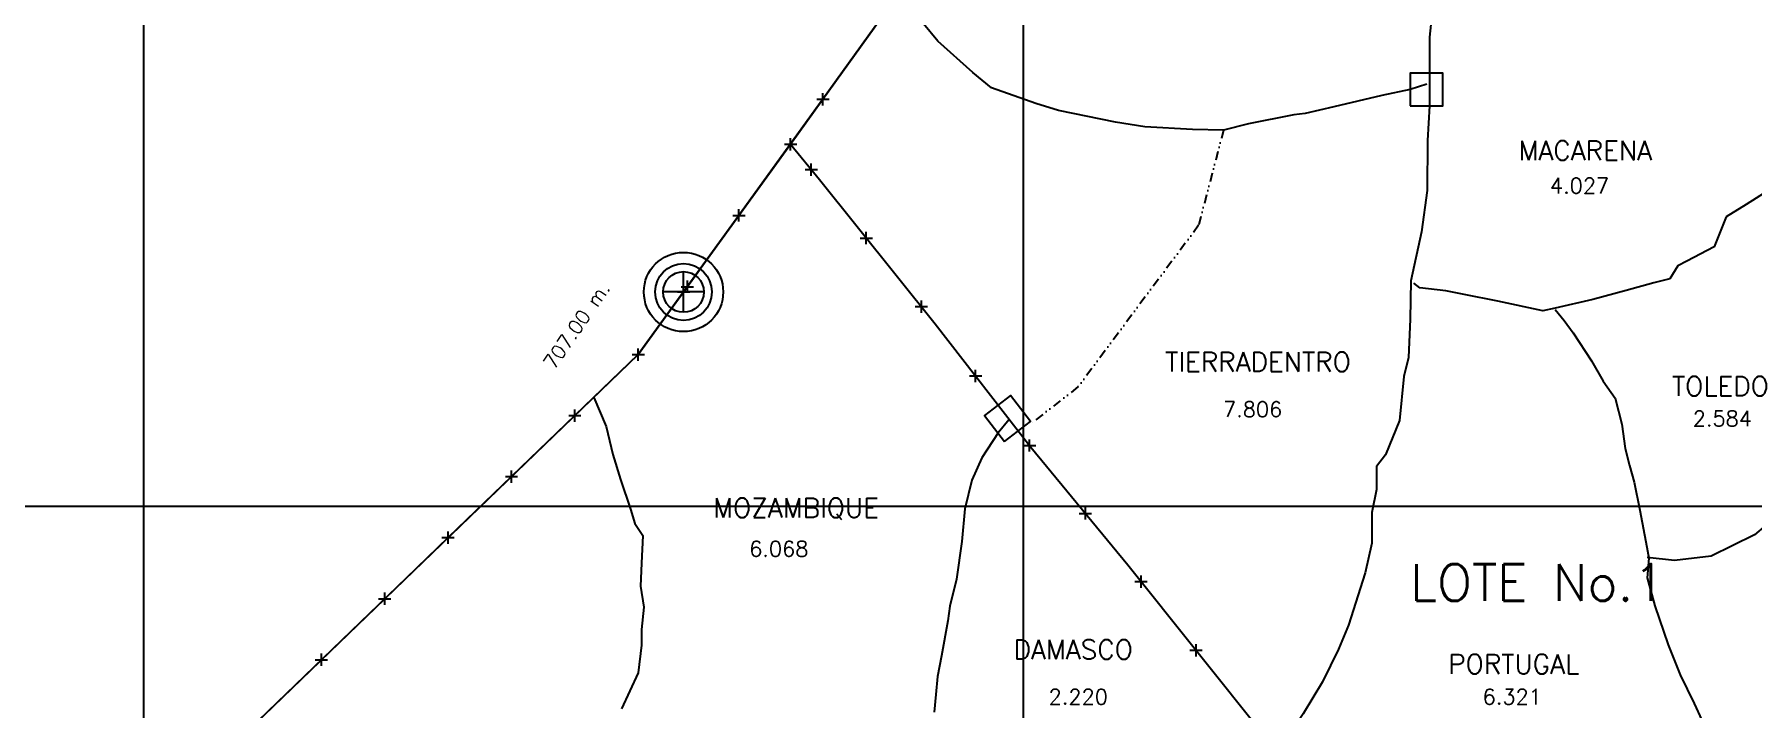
# Model space of a CAD drawing. Extents: x 14987 to 28539, y 5455 to 9112.
# Drawn here: x 25634 to 26610, y 6561 to 6944 of the extents above; entities that cross this region are included whole.
import ezdxf
from ezdxf.enums import TextEntityAlignment as Align

# ---------------------------------------------------------------- set-up
doc = ezdxf.new("R2010")
doc.units = 0
doc.header["$LTSCALE"] = 10
doc.header["$MEASUREMENT"] = 0
doc.header["$PDMODE"] = 2
doc.header["$PDSIZE"] = 3.5
doc.linetypes.add('DIVIDE', pattern=[1.25, 0.5, -0.25, 0, -0.25, 0, -0.25])
for name, color, linetype in [('AREA', 2, 'Continuous'), ('CANO', 5, 'DIVIDE'), ('CERCO', 2, 'Continuous'), ('COORD', 8, 'Continuous'), ('DIV-', 5, 'Continuous'), ('HOJA', 8, 'Continuous'), ('LIMITE', 6, 'Continuous'), ('MURO', 3, 'Continuous'), ('PL', 3, 'Continuous'), ('PUA', 1, 'Continuous'), ('R', 1, 'Continuous'), ('r-100', 6, 'Continuous'), ('R-100B', 6, 'Continuous'), ('R120', 5, 'Continuous'), ('R60', 2, 'Continuous')]:
    doc.layers.add(name, color=color, linetype=linetype)
doc.styles.add('textstyle4', font='')
doc.styles.get('textstyle4').set_extended_font_data('simplex')

msp = doc.modelspace()

# ---------------------------------------------------------------- linework, layer by layer
at = {"layer": 'AREA'}
for p in [(26063.55, 6881.5), (25976.88, 6762)]:
    msp.add_point(p, dxfattribs=at)
at = {"layer": 'CANO', "color": 12, "true_color": 0xd01114}
msp.add_lwpolyline([(26309.71, 6889.57), (26295.5, 6835.43), (26226.9, 6743.55), (26200.57, 6723.13)], dxfattribs=at)
at = {"layer": 'CERCO'}
for points in [[(26198.73, 7069.39), (26063.55, 6881.5), (26079.89, 6861.37), (26145.74, 6779.43), (26200.03, 6709.42), (26255.16, 6642.5), (26333.65, 6544.41), (26323.56, 6495.37)], [(26063.55, 6881.5), (25976.88, 6762)], [(25645.48, 6433.91), (25739.91, 6533.72), (25976.88, 6762)]]:
    msp.add_lwpolyline(points, dxfattribs=at)
at = {"layer": 'COORD'}
for p, q in [((25695.7, 9011.95), (25695.7, 5554.59)), ((26195.7, 9011.95), (26195.7, 5554.59)), ((22908.88, 6675.74), (28539.09, 6675.74))]:
    msp.add_line(p, q, dxfattribs=at)
at = {"layer": 'DIV-'}
for p, q in [((26147.17, 6940.03), (26139.15, 6949.91)), ((26167.22, 6922.28), (26147.17, 6940.03)), ((26177.65, 6913.6), (26167.22, 6922.28)), ((26202.89, 6904.69), (26177.65, 6913.6)), ((26399.65, 6909.26), (26372.34, 6902.79)), ((26415.67, 6912.65), (26399.65, 6909.26)), ((26425.25, 6915.54), (26415.67, 6912.65)), ((26215.84, 6900.59), (26202.89, 6904.69)), ((26248.17, 6894.01), (26215.84, 6900.59)), ((26349.54, 6898.11), (26323.88, 6893.04)), ((26356.01, 6899.02), (26349.54, 6898.11)), ((26372.34, 6902.79), (26356.01, 6899.02)), ((26264.93, 6891.44), (26248.17, 6894.01)), ((26292.06, 6889.84), (26264.93, 6891.44)), ((26309.71, 6889.57), (26292.06, 6889.84)), ((26323.88, 6893.04), (26309.71, 6889.57))]:
    msp.add_line(p, q, dxfattribs=at)
for points in [[(26430.76, 6980.14), (26426.82, 6942.35), (26426.82, 6921.94), (26426.82, 6903.37), (26425.59, 6883.6), (26425.38, 6855.21), (26422.27, 6831.79), (26416.06, 6803.84), (26415.72, 6782.11), (26414.85, 6760.32), (26412.23, 6749.43), (26409.61, 6724.59), (26401.76, 6704.98), (26396.52, 6698.45), (26396.52, 6685.37), (26393.91, 6672.3), (26393.91, 6654.87), (26390.09, 6637.99), (26380.6, 6608.25), (26374.93, 6594.52), (26365.97, 6576.02), (26354.91, 6557.78), (26349.81, 6550.19), (26340.07, 6538.7)], [(26640.2, 6859.17), (26618.08, 6854.42), (26606.7, 6847.32), (26595.32, 6840.21), (26588.49, 6823.16), (26573.12, 6815.06), (26568, 6812.37), (26563.45, 6804.98), (26554.34, 6802.7), (26538.51, 6798.43), (26519.51, 6793.29), (26498.09, 6788.3), (26491.18, 6786.79), (26465.57, 6792.33), (26446.5, 6796.17), (26435.98, 6798.16), (26421.18, 6799.86), (26417.76, 6802.51)], [(26498.09, 6787.55), (26503.22, 6781.32), (26508.36, 6774.34), (26518.8, 6758.36), (26525.52, 6746.77), (26532.25, 6737.27), (26535.99, 6722.4), (26537.88, 6708.51), (26540.51, 6698.94), (26543.15, 6689.38), (26546.3, 6673.61), (26550.2, 6652.48), (26551.36, 6646.28), (26550.46, 6635.11), (26554.8, 6619.23), (26562.43, 6597.05), (26569.25, 6579.9), (26577.28, 6563.66), (26581.58, 6554.28)], [(26708.92, 6750.07), (26676.03, 6738.04), (26663.13, 6723.44), (26656.81, 6711.35), (26650.5, 6699.26), (26640.39, 6687.38), (26630.29, 6675.5), (26611.56, 6659.63), (26599.24, 6653.48), (26586.93, 6647.33), (26566.09, 6645.02), (26550.55, 6646.59)], [(25951.6, 6737.64), (25958.75, 6721.1), (25962.51, 6705.14), (25966.9, 6691.06), (25972.54, 6674.16), (25975.04, 6666.03), (25979.43, 6659.14), (25978.8, 6643.5), (25978.17, 6630.36), (25980.05, 6618.47), (25978.8, 6605.73), (25978.8, 6596.88), (25976.92, 6581.07), (25967.37, 6560.58)], [(26187.86, 6725.11), (26181.48, 6717.41), (26172.33, 6703.28), (26166.61, 6690.54), (26162.65, 6674.28), (26160.89, 6655.82), (26157.81, 6634.29), (26154.09, 6618.99), (26152.92, 6610.76), (26149.38, 6590.77), (26147.03, 6579.01), (26146.09, 6568.89), (26145.14, 6558.78)]]:
    msp.add_lwpolyline(points, dxfattribs=at)
for points in [[(26415.67, 6903.37), (26434.26, 6903.37), (26434.26, 6921.94), (26415.67, 6921.94)], [(26185.2, 6712.6), (26199.9, 6724), (26188.52, 6738.67), (26173.82, 6727.28)]]:
    msp.add_lwpolyline(points, close=True, dxfattribs=at)
at = {"layer": 'HOJA'}
msp.add_lwpolyline([(25737.79, 6531.48), (25976.88, 6762), (26194.18, 7063.06)], dxfattribs=at)
msp.add_lwpolyline([(25737.79, 6531.48), (25976.88, 6762), (26194.18, 7063.06)], dxfattribs=at)
at = {"layer": 'LIMITE'}
msp.add_lwpolyline([(25645.48, 6433.91), (25657.17, 6446.25), (25691.14, 6482.17), (25725.5, 6518.49), (25736.67, 6530.3), (25760.82, 6553.86), (25796.83, 6588.55), (25832.84, 6623.24), (25868.85, 6657.93), (25904.86, 6692.62), (25940.87, 6727.31), (25976.88, 6762), (26002.65, 6797.53), (26034.19, 6841.03), (26063.55, 6881.5), (26081.93, 6907.05), (26111.13, 6947.64)], dxfattribs=at)
at = {"layer": 'MURO'}
msp.add_lwpolyline([(26275.9, 7196.05), (26246.58, 7147.94), (26220.57, 7105.24), (26194.18, 7063.06), (26169.53, 7028.81), (26140.33, 6988.22), (26111.13, 6947.64), (26081.93, 6907.05), (26063.55, 6881.5), (26034.19, 6841.03), (26002.65, 6797.53), (25976.88, 6762), (25940.87, 6727.31), (25904.86, 6692.62), (25868.85, 6657.93), (25832.84, 6623.24), (25796.83, 6588.55), (25760.82, 6553.86), (25736.67, 6530.3), (25725.5, 6518.49), (25691.14, 6482.17), (25656.78, 6445.84), (25645.48, 6433.91)], dxfattribs=at)
msp.add_circle((26002.65, 6797.53), 22.53, dxfattribs=at)
at = {"layer": 'PL'}
for p, q in [((26002.65, 6785.97), (26002.65, 6809.09)), ((26014.21, 6797.53), (25991.09, 6797.53))]:
    msp.add_line(p, q, dxfattribs=at)
msp.add_lwpolyline([(26111.13, 6947.64), (26081.93, 6907.05), (26063.55, 6881.5), (26034.19, 6841.03), (26004.84, 6800.55), (25976.88, 6762), (25940.87, 6727.31), (25904.86, 6692.62), (25868.85, 6657.93), (25832.84, 6623.24), (25796.83, 6588.55), (25760.82, 6553.86)], dxfattribs=at)
for radius in [16.13, 11.56]:
    msp.add_circle((26002.65, 6797.53), radius, dxfattribs=at)
msp.add_point((26002.65, 6797.53), dxfattribs=at)
at = {"layer": 'PUA'}
for p in [(26081.93, 6907.05), (26075.23, 6867.12), (26034.19, 6841.03), (26106.57, 6828.16), (26004.84, 6800.55), (26137.89, 6789.19), (26168.71, 6749.81), (25940.87, 6727.31), (26199.35, 6710.3), (25904.86, 6692.62), (26231.11, 6671.69), (25868.85, 6657.93), (26262.77, 6632.99), (25832.84, 6623.24), (26294.01, 6593.95), (25796.83, 6588.55)]:
    msp.add_point(p, dxfattribs=at)
at = {"layer": 'R'}
for points in [[(26002.65, 6797.53), (26034.19, 6841.03), (26063.55, 6881.5)], [(26002.65, 6797.53), (25976.88, 6762), (25940.87, 6727.31), (25904.86, 6692.62), (25868.85, 6657.93), (25832.84, 6623.24), (25796.83, 6588.55), (25760.82, 6553.86)]]:
    msp.add_lwpolyline(points, dxfattribs=at)

# ---------------------------------------------------------------- texts
at = {"layer": 'r-100', "style": 'textstyle4'}
for s, p in [('MACARENA', (26515.26, 6872.4)), ('TIERRADENTRO', (26329.23, 6752.36)), ('TOLEDO', (26592.12, 6738.5)), ('MOZAMBIQUE', (26066.6, 6669.37)), ('DAMASCO', (26224.18, 6588.85)), ('PORTUGAL', (26474.58, 6580.6))]:
    msp.add_text(s, height=11, dxfattribs=at).set_placement(p, align=Align.CENTER)
at = {"layer": 'R-100B', "style": 'textstyle4'}
for s, p in [('4.027', (26512.05, 6853.58)), ('7.806', (26326.2, 6726.51)), ('2.584', (26593.22, 6721.28)), ('6.068', (26056.81, 6647.21)), ('2.220', (26227.07, 6563.16)), ('6.321', (26473.79, 6563.16))]:
    msp.add_text(s, height=8.726, dxfattribs=at).set_placement(p, align=Align.CENTER)
at = {"layer": 'R120', "style": 'textstyle4'}
msp.add_text('LOTE No.1', height=21, dxfattribs=at).set_placement((26488.25, 6621.95), align=Align.CENTER)
at = {"layer": 'R60', "style": 'textstyle4'}
msp.add_text('707.00 m.', height=8, rotation=55.41691, dxfattribs=at).set_placement((25945.2, 6776.2), align=Align.CENTER)

doc.saveas('drawing.dxf')
